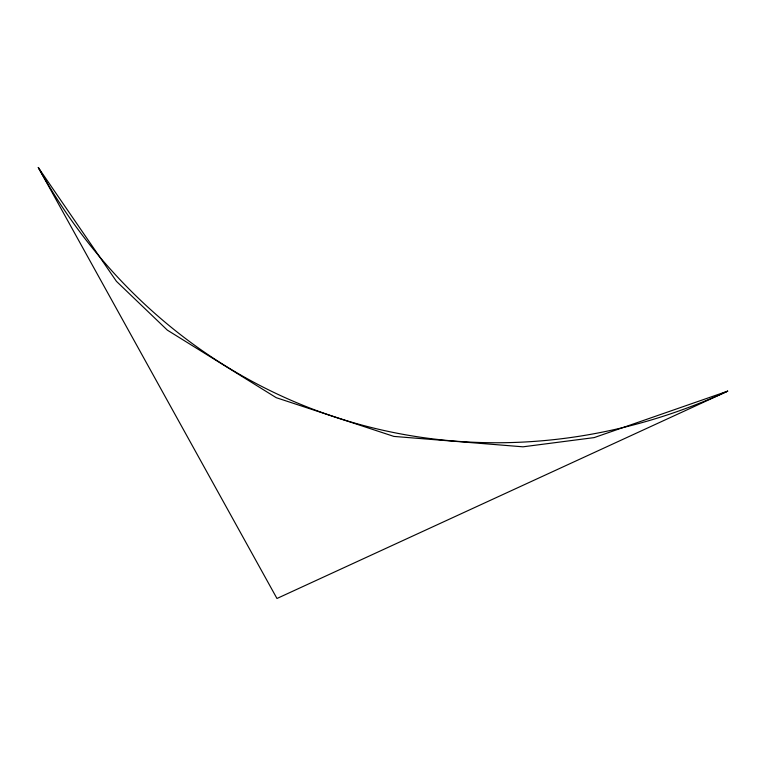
<?xml version="1.0" encoding="UTF-8"?>
<svg xmlns="http://www.w3.org/2000/svg" width="766" height="766" viewBox="0 0 766 766"><rect width="100%" height="100%" fill="white"/><g stroke="black" fill="none" stroke-linecap="round" stroke-linejoin="round"><path stroke-width="1.15" d="M727.7 391.139L276.966 598.485L38.3 167.515A621.379 562.943 -69.8 0 0 727.7 391.139L594.167 437.597L522.996 446.817L393.916 436.419L276.239 397.688L167.342 330.136L116.432 281.323L38.3 167.515"/></g></svg>
